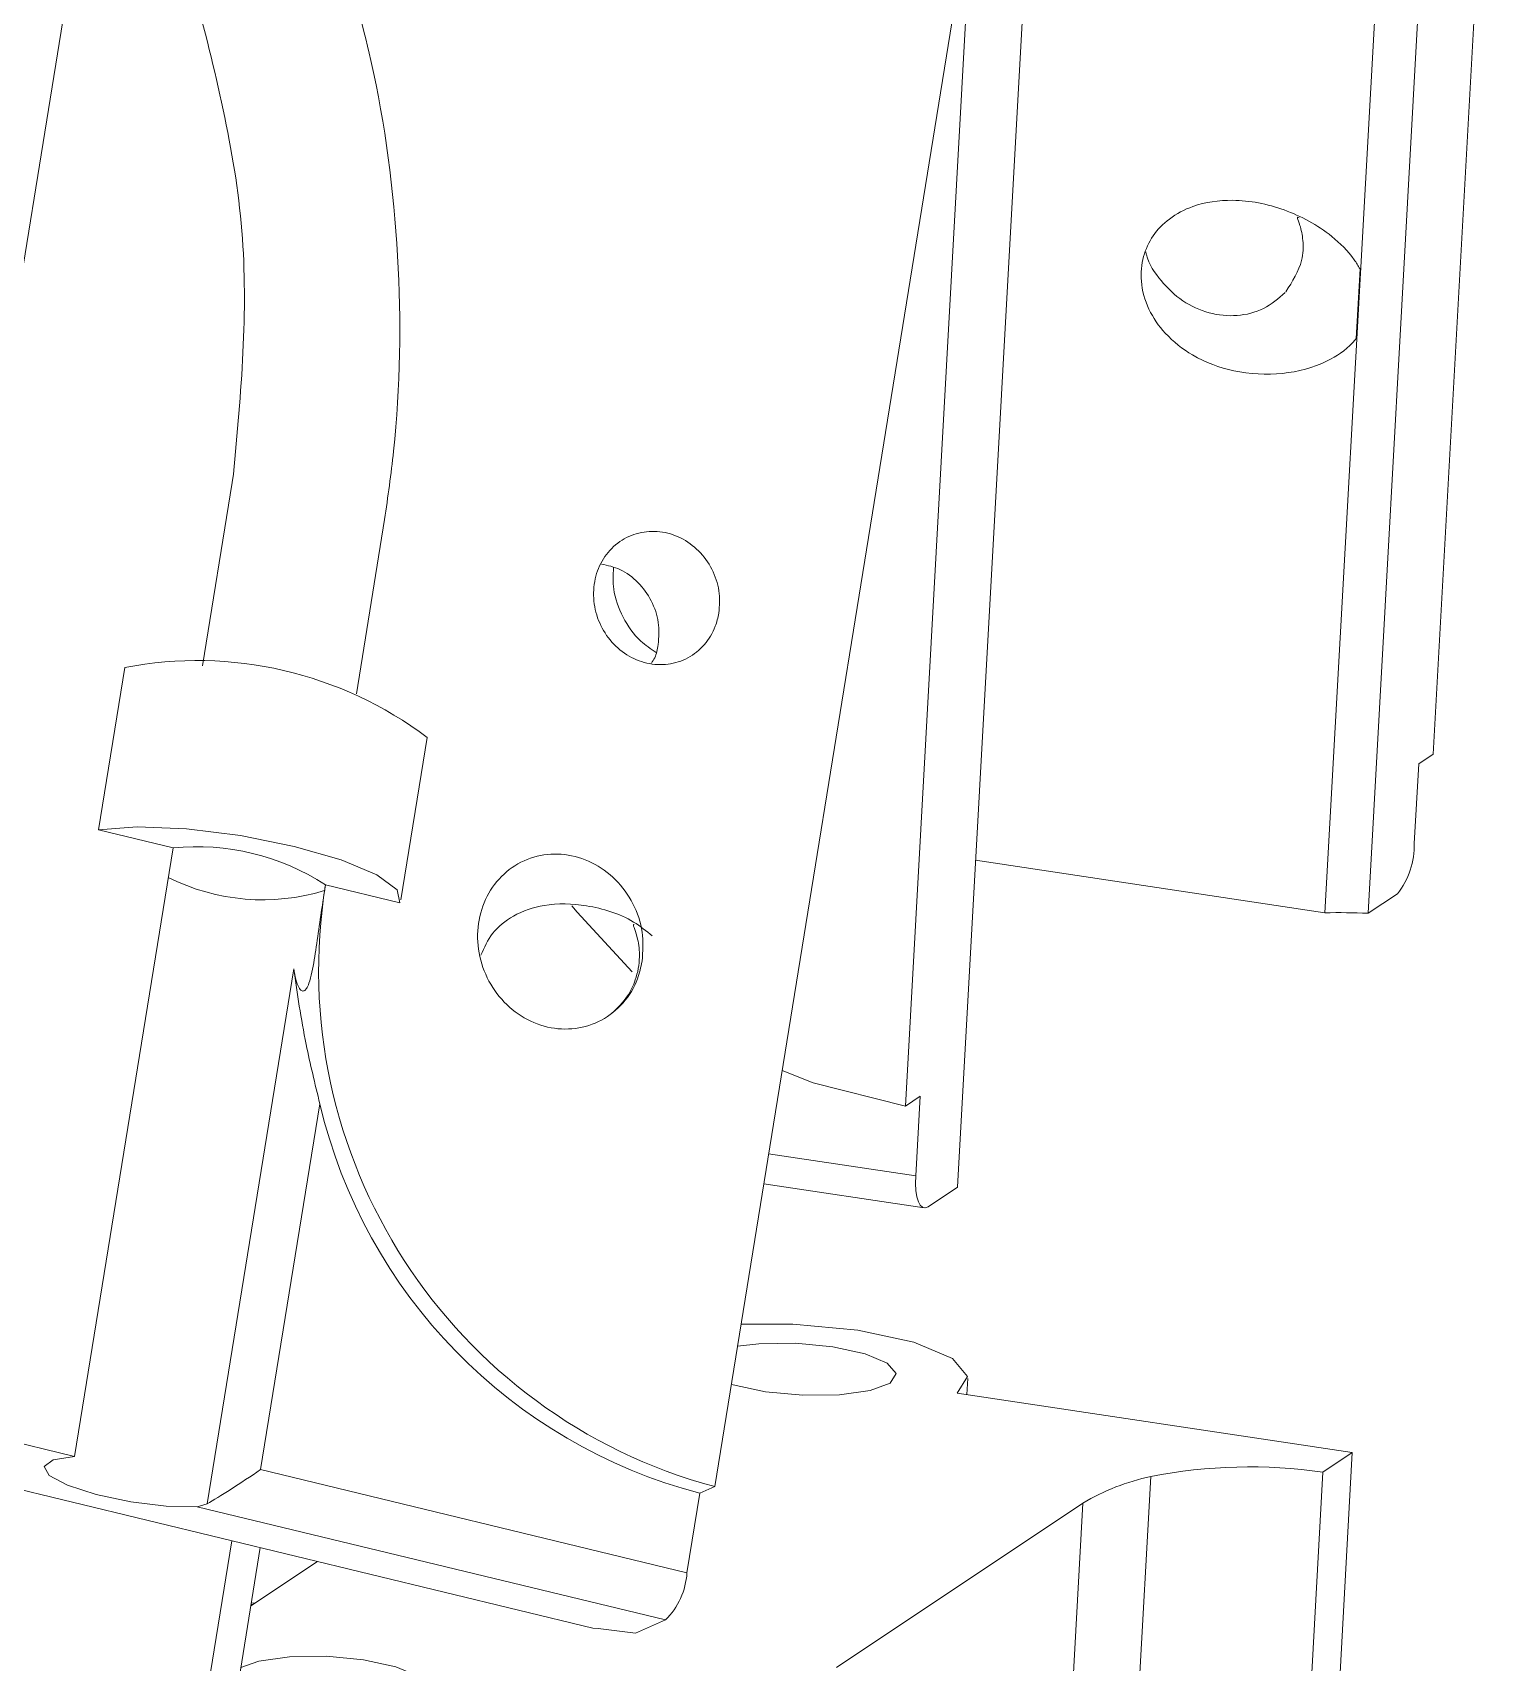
# Model space of a CAD drawing. Header units: millimetres. Extents: x 0 to 1189, y 0 to 841.
# Drawn here: x 929.971 to 933.459, y 542.767 to 546.631 of the extents above; entities that cross this region are included whole.
import ezdxf

# ---------------------------------------------------------------- set-up
doc = ezdxf.new("R2010")
doc.units = ezdxf.units.MM
doc.layers.get('0').update_dxf_attribs({"lineweight": 18})

msp = doc.modelspace()

# ---------------------------------------------------------------- linework, layer by layer
at = {"color": 7, "linetype": 'Continuous', "lineweight": 15}
for p, q in [((932.4405, 548.8987), (932.163, 543.8937)), ((933.3462, 548.3328), (933.136, 544.5429)), ((933.4592, 547.9569), (933.2908, 544.9205)), ((932.3513, 547.9013), (931.5879, 543.1838)), ((933.0339, 544.5441), (933.2154, 547.8165)), ((930.0876, 546.9366), (929.5137, 543.39)), ((932.1992, 546.9616), (932.0398, 544.0859)), ((933.1079, 545.9053), (933.1171, 546.0707)), ((930.4473, 545.5838), (930.4441, 545.5639)), ((930.4441, 545.5639), (930.3739, 545.1298)), ((930.7385, 545.063), (930.8054, 545.4764)), ((930.1899, 545.1256), (930.1276, 544.7408)), ((930.8441, 544.5747), (930.9063, 544.9595)), ((933.2908, 544.9205), (933.2561, 544.8973)), ((933.2561, 544.8973), (933.2456, 544.7087)), ((930.1276, 544.7408), (930.304, 544.6981)), ((930.304, 544.6981), (930.0705, 543.2552)), ((932.2059, 544.6687), (933.0339, 544.5441)), ((930.6653, 544.6107), (930.8417, 544.568)), ((933.2055, 544.5893), (933.136, 544.5429)), ((930.3848, 543.1431), (930.59, 544.4113)), ((932.0398, 544.0859), (932.0745, 544.1091)), ((932.0745, 544.1091), (932.064, 543.9205)), ((930.6519, 544.0913), (930.5115, 543.2241)), ((931.7041, 543.9019), (932.0839, 543.8447)), ((932.163, 543.8937), (932.0935, 543.8474)), ((932.1853, 543.402), (932.1873, 543.4397)), ((929.5137, 543.39), (930.0705, 543.2552)), ((932.1624, 543.4054), (933.0986, 543.2645)), ((932.7997, 537.8746), (933.0986, 543.2645)), ((933.0986, 543.2645), (933.0291, 543.2181)), ((930.5115, 543.2241), (931.5219, 542.9795)), ((929.815, 543.2074), (931.2987, 542.8484)), ((931.5879, 543.1838), (931.5524, 543.168)), ((932.5892, 542.6273), (932.6214, 543.2078)), ((932.7302, 537.8282), (933.0291, 543.2181)), ((930.3609, 543.1362), (930.3848, 543.1431)), ((931.5524, 543.168), (931.5219, 542.9795)), ((932.4601, 543.1447), (931.8761, 542.7551)), ((932.4277, 542.5614), (932.4601, 543.1447)), ((931.4709, 542.8676), (930.3609, 543.1362)), ((930.3407, 542.4226), (930.4431, 543.0554)), ((930.5107, 543.0391), (930.4064, 542.3945)), ((930.4884, 542.901), (930.6462, 543.0063)), ((930.4978, 542.9073), (930.4896, 542.9086)), ((931.3999, 542.836), (931.4709, 542.8676))]:
    msp.add_line(p, q, dxfattribs=at)
at = {"color": 8, "linetype": 'Continuous', "lineweight": 15}
for p, q in [((931.7156, 543.9729), (932.064, 543.9205)), ((930.4928, 542.904), (930.4889, 542.9046))]:
    msp.add_line(p, q, dxfattribs=at)
at = {"color": 7, "linetype": 'Continuous', "lineweight": 15}
for points in [[(930.8417, 544.568), (930.8353, 544.5988), (930.7872, 544.6338), (930.7028, 544.6694), (930.5911, 544.7017), (930.4642, 544.7272), (930.3356, 544.7432), (930.2193, 544.7479), (930.1276, 544.7408)], [(931.3922, 544.4044), (931.2615, 544.5453), (931.2493, 544.5608)], [(932.0398, 544.0859), (931.8211, 544.1413), (931.7476, 544.1704)], [(932.064, 543.9205), (932.0637, 543.9021), (932.0646, 543.8854), (932.0669, 543.8709), (932.0704, 543.8592), (932.075, 543.8507), (932.0806, 543.8458), (932.0868, 543.8447), (932.0935, 543.8474)], [(931.6502, 543.5689), (931.7731, 543.5691), (931.927, 543.5546), (932.0597, 543.5259), (932.151, 543.4875), (932.1871, 543.4452), (932.1624, 543.4054)], [(931.6418, 543.5166), (931.6922, 543.5224), (931.7794, 543.5235), (931.8679, 543.5151), (931.9442, 543.4987), (931.9967, 543.4766), (932.0175, 543.4523), (932.0033, 543.4294), (931.9563, 543.4115), (931.8837, 543.4012), (931.7965, 543.4002), (931.708, 543.4085)], [(931.708, 543.4085), (931.6317, 543.425), (931.6272, 543.4264)], [(930.0705, 543.2552), (930.0197, 543.2474), (929.9987, 543.2317), (930.0107, 543.2105), (930.054, 543.1871), (930.1219, 543.165), (930.204, 543.1476), (930.2879, 543.1375), (930.3609, 543.1362)], [(930.4647, 542.7549), (930.5076, 542.7703), (930.5802, 542.7806), (930.6674, 542.7816), (930.7558, 542.7733), (930.8321, 542.7568), (930.8847, 542.7347), (930.9054, 542.7104), (930.8912, 542.6875), (930.8442, 542.6696), (930.7716, 542.6593), (930.6845, 542.6583), (930.596, 542.6666)]]:
    msp.add_lwpolyline(points, dxfattribs=at)
for centre, radius, start, end in [((930.3617, 544.2382), 0.9039, 52.9437, 100.9526), ((930.3587, 544.1338), 0.567, 57.2599, 95.5308), ((933.0631, 544.7035), 0.1826, 321.2611, 1.6256), ((931.9164, 544.4079), 1.2673, 170.7904, 254.9794), ((933.0685, 543.1052), 1.4393, 87.3111, 91.3783), ((931.8706, 544.3792), 1.2523, 193.291, 255.2808), ((932.8557, 542.0167), 1.2139, 81.7867, 101.1276), ((932.7302, 542.6914), 0.5277, 101.9022, 120.7895), ((931.3501, 542.9903), 0.1722, 314.5518, 356.4248), ((931.144, 541.1568), 1.6986, 81.3363, 84.7759)]:
    msp.add_arc(centre, radius, start, end, dxfattribs=at)
at = {"color": 8, "linetype": 'Continuous', "lineweight": 15}
msp.add_arc((930.5169, 545.0746), 0.4997, 243.3425, 286.9733, dxfattribs=at)
at = {"color": 7, "linetype": 'Continuous', "lineweight": 15}
msp.add_ellipse((930.476, 543.2083), major_axis=(0.1134, 0.0753), ratio=0.049778, start_param=3.744458, end_param=4.997431, dxfattribs=at)
for points, knots in [([(930.8054, 545.4764), (930.8131, 545.5304), (930.8425, 545.7359), (930.8468, 546.1016), (930.7954, 546.5057), (930.7261, 546.7469), (930.7001, 546.8376)], [0, 0, 0, 0, 0.165668, 0.631394, 1.097036, 1.377275, 1.377275, 1.377275, 1.377275]), ([(930.3535, 546.7342), (930.4025, 546.5434), (930.5006, 546.1617), (930.465, 545.7764), (930.4473, 545.5838)], [0, 0, 0, 0, 0.581494, 1.162989, 1.162989, 1.162989, 1.162989]), ([(933.1079, 545.9053), (933.105, 545.9019), (933.086, 545.8798), (933.0305, 545.8427), (932.9332, 545.8172), (932.822, 545.8227), (932.7252, 545.8582), (932.6562, 545.912), (932.6133, 545.9739), (932.5951, 546.0388), (932.6007, 546.1001), (932.6248, 546.1515), (932.6654, 546.193), (932.7291, 546.2261), (932.8233, 546.2393), (932.9391, 546.2167), (933.0382, 546.1629), (933.0947, 546.1072), (933.1126, 546.0781), (933.1171, 546.0707)], [0, 0, 0, 0, 0.013849, 0.091556, 0.205776, 0.323527, 0.426648, 0.506506, 0.572304, 0.63844, 0.69657, 0.751894, 0.810206, 0.876378, 0.974893, 1.099725, 1.225887, 1.299281, 1.323828, 1.323828, 1.323828, 1.323828]), ([(932.9729, 546.1918), (932.9705, 546.193), (932.9661, 546.1952), (932.976, 546.1737), (932.9833, 546.1358), (932.9821, 546.0824), (932.9567, 546.0411), (932.9414, 546.0161)], [0, 0, 0, 0, 0.0321791, 0.0575957, 0.0905763, 0.1304807, 0.1913666, 0.1913666, 0.1913666, 0.1913666]), ([(932.9399, 546.0146), (932.9235, 546.0005), (932.8907, 545.9725), (932.826, 545.9566), (932.759, 545.9628), (932.695, 545.9919), (932.6443, 546.0408), (932.6148, 546.0838), (932.6099, 546.109), (932.6094, 546.1114)], [0, 0, 0, 0, 0.0676706, 0.1353375, 0.2030027, 0.2706725, 0.338336, 0.4060013, 0.4132582, 0.4132582, 0.4132582, 0.4132582]), ([(931.5977, 545.2547), (931.5988, 545.2724), (931.6012, 545.3078), (931.5832, 545.36), (931.5514, 545.4041), (931.5079, 545.4355), (931.458, 545.4504), (931.4071, 545.4473), (931.3612, 545.4266), (931.3252, 545.3905), (931.3034, 545.3431), (931.2981, 545.2897), (931.3099, 545.2365), (931.3376, 545.1893), (931.3779, 545.1535), (931.4264, 545.1332), (931.4776, 545.1305), (931.5257, 545.1459), (931.5651, 545.1777), (931.589, 545.2164), (931.5953, 545.2441), (931.5977, 545.2547)], [0, 0, 0, 0, 0.0518189, 0.103628, 0.1554466, 0.2072587, 0.2590571, 0.3108642, 0.3626643, 0.4144737, 0.4662817, 0.5181038, 0.5699172, 0.6217366, 0.673549, 0.7253568, 0.777156, 0.828962, 0.8807704, 0.9325722, 0.9650103, 0.9650103, 0.9650103, 0.9650103]), ([(931.454, 545.1799), (931.4552, 545.1975), (931.4575, 545.2329), (931.4396, 545.2851), (931.4078, 545.3288), (931.366, 545.3604), (931.3344, 545.3676), (931.3195, 545.371)], [0, 0, 0, 0, 0.0528628, 0.105715, 0.1586354, 0.2116647, 0.2589832, 0.2589832, 0.2589832, 0.2589832]), ([(931.3481, 545.3624), (931.3472, 545.3454), (931.3451, 545.3056), (931.3682, 545.2441), (931.404, 545.1909), (931.4363, 545.1699), (931.4491, 545.1616)], [0, 0, 0, 0, 0.0518951, 0.1217993, 0.1917027, 0.2373492, 0.2373492, 0.2373492, 0.2373492]), ([(931.4378, 545.1356), (931.4406, 545.1398), (931.4493, 545.1529), (931.4521, 545.169), (931.454, 545.1799)], [0, 0, 0, 0, 0.01541011, 0.04767184, 0.04767184, 0.04767184, 0.04767184]), ([(931.4158, 544.4291), (931.4173, 544.4523), (931.4204, 544.4988), (931.3968, 544.5673), (931.3551, 544.6252), (931.298, 544.6663), (931.2324, 544.6859), (931.1657, 544.6819), (931.1054, 544.6546), (931.0582, 544.6072), (931.0295, 544.545), (931.0225, 544.475), (931.0381, 544.4051), (931.0744, 544.3432), (931.1273, 544.2962), (931.191, 544.2695), (931.2582, 544.2661), (931.3214, 544.2863), (931.3731, 544.3279), (931.4045, 544.3788), (931.4126, 544.4151), (931.4158, 544.4291)], [0, 0, 0, 0, 0.067995, 0.136005, 0.204008, 0.272013, 0.340017, 0.408021, 0.476025, 0.544027, 0.612034, 0.680036, 0.748041, 0.816046, 0.884046, 0.952047, 1.020054, 1.088056, 1.156063, 1.224066, 1.266631, 1.266631, 1.266631, 1.266631]), ([(930.59, 544.4113), (930.5915, 544.4028), (930.5946, 544.3857), (930.6012, 544.3678), (930.6083, 544.3589), (930.6146, 544.358), (930.6208, 544.3643), (930.6274, 544.3791), (930.6357, 544.412), (930.6472, 544.4863), (930.6568, 544.5572), (930.6645, 544.6054), (930.6653, 544.6107)], [0, 0, 0, 0, 0.0266063, 0.053374, 0.0686096, 0.0836802, 0.0973275, 0.114085, 0.1407871, 0.1934478, 0.3066045, 0.3206522, 0.3206522, 0.3206522, 0.3206522]), ([(931.4399, 544.4894), (931.4254, 544.501), (931.3793, 544.5378), (931.289, 544.5643), (931.1897, 544.5682), (931.1129, 544.5417), (931.0588, 544.5), (931.0415, 544.4616), (931.0333, 544.4434)], [0, 0, 0, 0, 0.0532597, 0.1699762, 0.2721857, 0.351342, 0.4165597, 0.4752873, 0.4752873, 0.4752873, 0.4752873]), ([(931.3971, 544.5164), (931.3963, 544.5165), (931.3937, 544.5168), (931.397, 544.5091), (931.4069, 544.4799), (931.4115, 544.4348), (931.4034, 544.3909), (931.3813, 544.3413), (931.3576, 544.3187), (931.3441, 544.3058)], [0, 0, 0, 0, 0.017044, 0.0504635, 0.0762146, 0.1125656, 0.15864, 0.1909625, 0.2337698, 0.2337698, 0.2337698, 0.2337698]), ([(930.59, 544.4113), (930.5985, 544.3525), (930.6135, 544.25), (930.6404, 544.1388), (930.6519, 544.0913)], [0, 0, 0, 0, 0.1869731, 0.3260495, 0.3260495, 0.3260495, 0.3260495])]:
    msp.add_open_spline(points, degree=3, knots=knots, dxfattribs=at)

doc.saveas('drawing.dxf')
